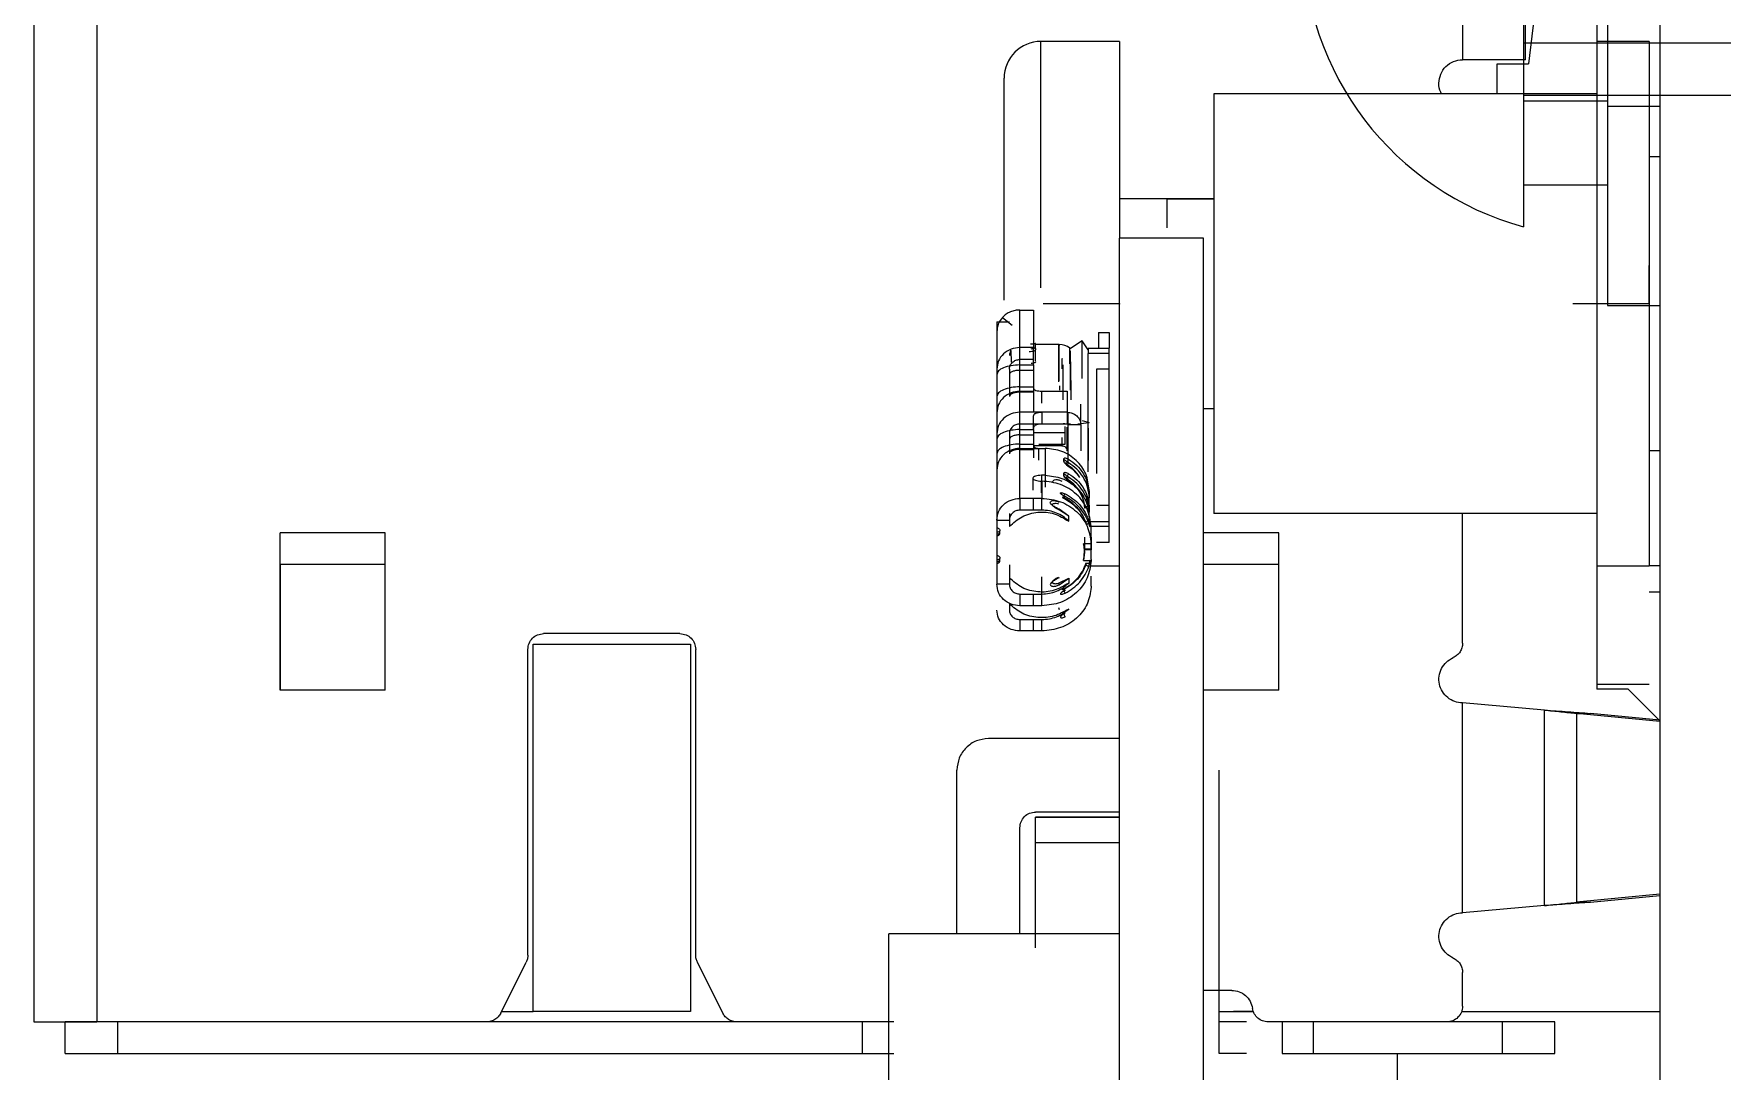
# Model space of a CAD drawing. Extents: x -34 to 51106, y -14166 to 1700.
# Drawn here: x 115.03 to 131.12, y 86.79 to 96.68 of the extents above; entities that cross this region are included whole.
import ezdxf

# ---------------------------------------------------------------- set-up
doc = ezdxf.new("R2010")
doc.units = 0
doc.linetypes.add('ACAD_ISO10W100', pattern=[18, 12, -3, 0, -3])
doc.layers.get('0').update_dxf_attribs({"linetype": 'CONTINUOUS'})
doc.layers.add('1', color=1, linetype='CONTINUOUS')
doc.layers.add('ОСИ', color=3, linetype='ACAD_ISO10W100')

# ---------------------------------------------------------------- blocks, each defined once
blk = doc.blocks.new('A$CE64F091F')
for p, q in [((-0.5, 3.5), (-0.5, -3.5)), ((-0.5, 3.5), (0, 3.5)), ((0, 3.5), (0, -3.5)), ((-1.3, 2.75), (-1.3, -2.75)), ((-1.3, 2.35), (-1.3, -2.35)), ((-1.3, 2.35), (-0.5, 2.35)), ((-0.5, 2.35), (-0.5, -2.35)), ((0, 2.35), (0, -2.35)), ((-1.3, 1.55), (-0.5, 1.55)), ((6.7, 1.5), (-1.3, 1.5)), ((-0.5, 1.6), (0, 1.6)), ((6.7, 1.5), (6.7, -1.5)), ((-1.3, 0.428), (-0.5, -0.357)), ((6.7, -1.5), (-1.3, -1.5)), ((-1.3, -1.55), (-0.5, -1.55)), ((-0.5, -1.6), (0, -1.6)), ((-1.3, -2.35), (-0.5, -2.35)), ((-0.5, -3.5), (0, -3.5))]:
    blk.add_line(p, q)
blk.add_arc((-0.549, 0), 2.851, 105.2667, 254.7333)
at = {"layer": '1'}
for p, q in [((6.7, 1), (-1.3, 1)), ((6.7, -1), (-1.3, -1))]:
    blk.add_line(p, q, dxfattribs=at)
at = {"layer": 'ОСИ'}
blk.add_line((-4.413, 0), (9.583, 0), dxfattribs=at)

msp = doc.modelspace()

# ---------------------------------------------------------------- linework, layer by layer
for p, q in [((115.0273, 103.8209), (115.0273, 87.2609)), ((115.6273, 103.8209), (115.6273, 87.2609)), ((130.5273, 102.2509), (130.5273, 30.2509)), ((128.6473, 97.363), (128.6473, 96.4309)), ((129.2473, 96.4309), (129.2473, 97.363)), ((129.3894, 97.363), (129.2773, 96.3909)), ((129.9273, 97.363), (129.9273, 96.6045)), ((125.3773, 96.6045), (124.6273, 96.6045)), ((124.6273, 94.256), (124.6273, 96.6045)), ((125.3773, 96.6045), (125.3773, 94.7309)), ((130.4273, 96.6045), (129.9273, 96.6045)), ((129.9273, 96.6045), (129.9273, 91.6045)), ((130.4273, 96.6045), (130.4273, 91.6045)), ((124.2773, 94.1387), (124.2773, 96.2545)), ((128.9773, 96.1045), (128.9773, 96.3909)), ((128.9773, 96.3909), (129.2773, 96.3909)), ((126.2773, 96.1045), (126.2773, 92.1045)), ((129.9273, 96.1045), (126.2773, 96.1045)), ((130.5273, 95.5045), (130.4273, 95.5045)), ((126.2773, 95.1045), (125.3773, 95.1045)), ((125.8273, 95.1045), (126.2773, 95.1045)), ((125.3773, 68.7309), (125.3773, 94.7309)), ((126.1773, 94.7309), (125.3773, 94.7309)), ((126.1773, 68.7309), (126.1773, 94.7309)), ((125.3773, 94.1045), (125.3773, 94.4692)), ((130.4273, 94.1045), (130.4273, 94.4692)), ((124.4273, 93.6868), (124.4273, 94.045)), ((124.4273, 94.045), (124.5573, 94.045)), ((124.5573, 94.045), (124.5573, 93.6868)), ((125.3773, 94.1045), (124.6478, 94.1045)), ((130.4273, 94.1045), (129.6978, 94.1045)), ((124.2073, 93.9322), (124.2073, 93.8383)), ((124.2073, 93.9322), (124.3273, 93.9322)), ((124.2073, 93.8383), (124.2073, 93.4801)), ((124.2624, 93.9752), (124.3523, 93.9005)), ((124.5573, 93.6868), (124.4273, 93.6868)), ((124.5773, 93.6922), (124.5773, 93.727)), ((124.7973, 93.7159), (124.5773, 93.7159)), ((124.5773, 93.6781), (124.5773, 93.6922)), ((124.5773, 93.6781), (124.5773, 93.6684)), ((124.8024, 93.7159), (124.7973, 93.7159)), ((124.9106, 93.6773), (124.9031, 93.6829)), ((125.0207, 93.7507), (124.9106, 93.6773)), ((125.0773, 93.6659), (125.0207, 93.7507)), ((125.0773, 93.6809), (125.2773, 93.6809)), ((125.0773, 93.6809), (125.0773, 93.6309)), ((125.1773, 93.8309), (125.1773, 93.6809)), ((125.1773, 93.8309), (125.2773, 93.8309)), ((125.2773, 93.8309), (125.2773, 93.6809)), ((125.2773, 93.6309), (125.2773, 93.6809)), ((124.341, 93.6581), (124.3408, 93.6623)), ((124.341, 93.6581), (124.3443, 93.5496)), ((124.5573, 93.5741), (124.4273, 93.5741)), ((124.4273, 93.3127), (124.4273, 93.5214)), ((124.4273, 93.5214), (124.5573, 93.5214)), ((124.5573, 93.5214), (124.5573, 93.3127)), ((124.5773, 93.5574), (124.5773, 93.6684)), ((124.91, 93.4497), (124.9105, 93.5509)), ((124.9106, 93.5508), (124.9106, 93.6552)), ((124.9106, 93.5508), (124.9114, 93.4498)), ((125.2773, 93.6309), (125.0773, 93.6309)), ((125.0773, 92.5016), (125.0773, 93.6309)), ((125.2773, 93.4809), (125.2773, 93.6309)), ((124.2073, 93.4284), (124.2073, 93.2197)), ((124.3273, 93.4284), (124.3273, 93.2197)), ((124.4273, 93.4707), (124.5573, 93.4707)), ((124.9098, 93.396), (124.91, 93.4497)), ((124.9098, 93.396), (124.91, 93.4497)), ((124.9098, 93.3867), (124.9098, 93.396)), ((124.9098, 93.3741), (124.9098, 93.3867)), ((124.9098, 93.3741), (124.9098, 93.3867)), ((124.9098, 93.2822), (124.9098, 93.3741)), ((124.9114, 93.4497), (124.9114, 93.396)), ((124.9114, 93.396), (124.9114, 93.3867)), ((124.9114, 93.3867), (124.9114, 93.374)), ((124.9115, 93.3741), (124.9115, 93.2822)), ((124.9115, 93.3741), (124.9115, 93.1881)), ((125.1573, 93.4809), (125.1573, 92.4868)), ((125.2773, 93.4809), (125.1573, 93.4809)), ((125.2773, 92.1809), (125.2773, 93.4809)), ((124.4273, 93.3127), (124.5573, 93.3127)), ((124.4273, 93.0714), (124.4273, 93.2713)), ((124.4273, 93.2713), (124.5573, 93.2713)), ((124.5573, 93.2619), (124.4273, 93.2619)), ((124.5573, 93.2713), (124.5573, 93.0714)), ((124.6373, 93.2713), (124.8773, 93.2713)), ((124.6373, 93.1585), (124.6373, 93.2713)), ((124.8071, 93.2803), (124.8071, 93.324)), ((124.8773, 93.2713), (124.8773, 93.0714)), ((124.9115, 93.2822), (124.9115, 93.2478)), ((124.2073, 93.0646), (124.2073, 92.8647)), ((124.4273, 92.9587), (124.4273, 93.1585)), ((124.5573, 93.0714), (124.4273, 93.0714)), ((124.6373, 93.0714), (124.5573, 93.0714)), ((124.6373, 93.0714), (124.6373, 92.9587)), ((124.8773, 93.0714), (124.6373, 93.0714)), ((124.8773, 93.0714), (124.8773, 92.9587)), ((124.8873, 92.9493), (124.8873, 93.0577)), ((125.0073, 92.9493), (125.0073, 93.1491)), ((126.2773, 93.1045), (126.1773, 93.1045)), ((124.3273, 92.876), (124.3273, 92.7632)), ((124.5573, 92.9587), (124.4273, 92.9587)), ((124.4273, 92.7678), (124.4273, 92.906)), ((124.4273, 92.906), (124.5573, 92.906)), ((124.6373, 92.9587), (124.5573, 92.9587)), ((124.5573, 92.906), (124.5573, 92.7678)), ((124.8573, 92.876), (124.5573, 92.876)), ((124.8773, 92.9587), (124.6373, 92.9587)), ((124.8573, 92.9362), (124.8573, 92.876)), ((124.8573, 92.876), (124.8573, 92.7632)), ((124.8773, 92.704), (124.8773, 92.9297)), ((124.8873, 92.5941), (124.8873, 92.9493)), ((125.0073, 92.9493), (124.8873, 92.9493)), ((124.9782, 92.9606), (125.0873, 92.9733)), ((125.0073, 92.9493), (125.0073, 92.7037)), ((125.0207, 92.9906), (125.0873, 92.9733)), ((124.2073, 92.813), (124.2073, 92.6748)), ((124.3273, 92.813), (124.3273, 92.6748)), ((124.4273, 92.8553), (124.5573, 92.8553)), ((124.4273, 92.7678), (124.5573, 92.7678)), ((124.4273, 92.2502), (124.4273, 92.7264)), ((124.4273, 92.7264), (124.6073, 92.7264)), ((124.4273, 92.717), (124.5573, 92.717)), ((124.5573, 92.7678), (124.5573, 92.76)), ((124.5573, 92.76), (124.5573, 92.6367)), ((124.8273, 92.751), (124.5573, 92.751)), ((124.8573, 92.7632), (124.6065, 92.7632)), ((124.6073, 92.7264), (124.6673, 92.7264)), ((124.6073, 92.6136), (124.6073, 92.7264)), ((124.6673, 92.7264), (124.6673, 92.4699)), ((124.8273, 92.8309), (124.8273, 92.751)), ((124.8489, 92.6243), (124.8489, 92.6312)), ((124.8709, 92.5768), (124.8709, 92.5699)), ((130.5273, 92.7045), (130.4273, 92.7045)), ((124.2073, 92.5197), (124.2073, 92.0435)), ((124.5523, 92.4418), (124.5523, 92.329)), ((124.6673, 92.4699), (124.6323, 92.4699)), ((124.6323, 92.4699), (124.6323, 92.3571)), ((124.6323, 92.4144), (124.6373, 92.4144)), ((124.6323, 92.3017), (124.6323, 92.4144)), ((124.6373, 92.4144), (124.6373, 92.2502)), ((124.6673, 92.4699), (124.6673, 92.3571)), ((124.7422, 92.4046), (124.7422, 92.4115)), ((124.8489, 92.4875), (124.8489, 92.4943)), ((124.8709, 92.44), (124.8709, 92.4331)), ((129.9273, 92.4309), (129.9273, 90.4809)), ((124.4273, 92.2502), (124.4273, 92.1375)), ((124.5573, 92.2502), (124.4273, 92.2502)), ((124.5573, 92.1375), (124.5573, 92.2502)), ((124.6373, 92.2502), (124.5573, 92.2502)), ((124.6373, 92.1375), (124.6373, 92.2502)), ((125.0873, 92.2871), (125.0873, 92.3317)), ((125.0873, 92.1526), (125.0873, 92.2566)), ((124.3273, 92.1053), (124.3273, 92.0435)), ((124.5573, 92.1375), (124.4273, 92.1375)), ((124.6373, 92.1375), (124.5573, 92.1375)), ((124.7957, 92.1432), (124.8016, 92.1468)), ((124.8926, 92.0814), (124.7957, 92.1432)), ((124.8926, 92.0814), (124.8016, 92.1468)), ((124.8926, 92.0335), (124.8926, 92.0814)), ((125.0766, 92.121), (125.0873, 92.1197)), ((125.0873, 92.1503), (125.0873, 92.1526)), ((125.0873, 92.1503), (125.0873, 92.1409)), ((125.0873, 92.0752), (125.0873, 92.1198)), ((125.2773, 92.1809), (125.1573, 92.1809)), ((125.2773, 92.0309), (125.2773, 92.1809)), ((129.9273, 92.1045), (126.2773, 92.1045)), ((128.6473, 90.8696), (128.6473, 92.1045)), ((118.3773, 91.9209), (117.3773, 91.9209)), ((117.3773, 90.4209), (117.3773, 91.9209)), ((118.3773, 90.4209), (118.3773, 91.9209)), ((124.2073, 92.0435), (124.2073, 91.4327)), ((124.2073, 92.0435), (124.3273, 92.0435)), ((124.2373, 91.9218), (124.2373, 91.9406)), ((124.3273, 92.0435), (124.3273, 91.983)), ((125.0873, 92.0309), (125.2773, 92.0309)), ((125.1073, 91.9725), (125.1072, 91.9822)), ((125.2773, 91.9809), (125.1072, 91.9809)), ((125.1073, 91.8088), (125.1073, 91.9725)), ((125.2773, 91.9809), (125.2773, 92.0309)), ((125.2773, 91.8309), (125.2773, 91.9809)), ((126.8973, 91.9209), (126.1773, 91.9209)), ((126.8973, 90.4209), (126.8973, 91.9209)), ((125.1072, 91.818), (125.0332, 91.818)), ((125.0332, 91.818), (125.0423, 91.7381)), ((125.0392, 91.7654), (125.1123, 91.7654)), ((125.0422, 91.8796), (125.0422, 91.7702)), ((125.0422, 91.7702), (125.1073, 91.7702)), ((125.1073, 91.7608), (125.0422, 91.7608)), ((125.1073, 91.8088), (125.1072, 91.818)), ((125.1123, 91.8751), (125.1073, 91.8751)), ((125.1073, 91.8702), (125.1073, 91.7608)), ((125.2773, 91.8309), (125.1573, 91.8309)), ((118.3773, 91.6209), (117.3773, 91.6209)), ((117.3773, 91.6209), (117.3773, 90.4209)), ((118.3773, 90.4209), (118.3773, 91.6209)), ((124.2373, 91.6587), (124.2373, 91.6775)), ((124.3273, 91.6172), (124.3273, 91.4932)), ((125.0423, 91.7381), (125.0332, 91.6582)), ((125.0332, 91.6582), (125.1072, 91.6582)), ((125.1073, 91.6679), (125.1072, 91.6582)), ((125.3773, 91.6045), (125.1073, 91.6045)), ((126.8973, 91.6209), (126.1773, 91.6209)), ((126.8973, 90.4209), (126.8973, 91.6209)), ((129.9273, 91.6045), (129.9273, 90.4309)), ((130.4273, 91.6045), (129.9273, 91.6045)), ((130.4273, 91.6109), (130.5273, 91.6109)), ((124.3273, 91.4327), (124.2073, 91.4327)), ((124.3273, 91.4932), (124.3273, 91.4327)), ((124.6373, 91.3387), (124.6373, 91.5029)), ((124.7957, 91.4426), (124.8926, 91.4906)), ((124.7957, 91.4426), (124.8016, 91.4252)), ((124.8016, 91.4252), (124.8926, 91.4906)), ((124.8926, 91.4906), (124.8926, 91.4427)), ((124.4273, 91.3387), (124.4273, 91.226)), ((124.4273, 91.3387), (124.5573, 91.3387)), ((124.5573, 91.226), (124.5573, 91.3387)), ((124.5573, 91.3387), (124.6373, 91.3387)), ((124.6373, 91.226), (124.6373, 91.3387)), ((125.1073, 91.4129), (125.1072, 91.4036)), ((130.4273, 91.3609), (130.5273, 91.3609)), ((124.3273, 91.2444), (124.3273, 91.1861)), ((124.5573, 91.226), (124.4273, 91.226)), ((124.6373, 91.226), (124.5573, 91.226)), ((124.7957, 91.2105), (124.8016, 91.1917)), ((121.1873, 90.9609), (119.8873, 90.9609)), ((124.4273, 91.0954), (124.4273, 90.9867)), ((124.4273, 91.0954), (124.5573, 91.0954)), ((124.5573, 90.9867), (124.4273, 90.9867)), ((124.5573, 90.9867), (124.5573, 91.0954)), ((124.5573, 91.0954), (124.6373, 91.0954)), ((124.6373, 90.9867), (124.5573, 90.9867)), ((124.6373, 90.9867), (124.6373, 91.0954)), ((119.7373, 87.8963), (119.7373, 90.8109)), ((119.7873, 87.3609), (119.7873, 90.8609)), ((119.7873, 90.8609), (121.2873, 90.8609)), ((121.2873, 90.8609), (121.2873, 87.3609)), ((121.3373, 87.8963), (121.3373, 90.8109)), ((129.9273, 90.4809), (130.4273, 90.4809)), ((118.3773, 90.4209), (117.3773, 90.4209)), ((126.8973, 90.4209), (126.1773, 90.4209)), ((128.6473, 88.3009), (128.6473, 90.3009)), ((129.4273, 90.2326), (128.6473, 90.3009)), ((130.2273, 90.4309), (129.9273, 90.4309)), ((130.5273, 90.1309), (130.2273, 90.4309)), ((129.4273, 88.3691), (129.4273, 90.2326)), ((129.7341, 90.201), (129.7341, 88.4007)), ((130.5273, 90.1238), (129.7341, 90.201)), ((129.7341, 90.201), (129.8656, 90.201)), ((130.5273, 90.1366), (129.8656, 90.201)), ((125.3773, 89.9609), (124.1273, 89.9609)), ((123.8273, 88.1009), (123.8273, 89.6609)), ((126.3273, 87.4609), (126.3273, 89.6609)), ((125.3773, 89.2609), (124.5773, 89.2609)), ((125.3773, 89.2109), (124.5773, 89.2109)), ((124.5773, 88.9668), (124.5773, 89.2109)), ((124.5773, 89.2109), (125.3773, 89.2109)), ((125.3773, 89.2109), (124.5773, 89.2109)), ((125.3773, 89.2109), (124.5773, 89.2109)), ((124.4273, 88.1109), (124.4273, 89.1109)), ((125.3773, 88.9668), (124.5773, 88.9668)), ((124.5773, 87.9668), (124.5773, 88.9668)), ((124.5773, 87.9668), (124.5773, 88.6706)), ((129.4273, 88.3691), (128.6473, 88.3009)), ((130.5273, 88.4779), (129.7341, 88.4007)), ((129.7341, 88.4007), (129.8656, 88.4007)), ((129.8656, 88.4007), (130.5273, 88.4651)), ((123.1773, 73.1009), (123.1773, 88.1009)), ((125.3773, 88.1009), (123.1773, 88.1009)), ((119.4787, 87.3438), (119.7214, 87.8292)), ((121.5958, 87.3438), (121.3531, 87.8292)), ((128.6473, 87.4109), (128.6473, 87.7322)), ((126.4473, 87.5609), (126.1773, 87.5609)), ((115.3273, 86.9609), (115.3273, 87.2609)), ((119.3446, 87.2609), (115.6273, 87.2609)), ((122.9273, 87.2609), (115.8273, 87.2609)), ((115.8273, 86.9609), (115.8273, 87.2609)), ((119.4873, 87.3609), (119.7873, 87.3609)), ((121.2873, 87.3609), (119.7873, 87.3609)), ((123.2273, 87.2609), (121.73, 87.2609)), ((122.9273, 86.9609), (122.9273, 87.2609)), ((126.3273, 87.3609), (126.6547, 87.3609)), ((126.6547, 87.3609), (126.4649, 87.3609)), ((128.4973, 87.2609), (126.7937, 87.2609)), ((126.9273, 87.2609), (126.9273, 86.9609)), ((129.0273, 87.2609), (127.2273, 87.2609)), ((127.2273, 86.9609), (127.2273, 87.2609)), ((128.6373, 87.3609), (130.5273, 87.3609)), ((129.0273, 86.9609), (129.0273, 87.2609)), ((129.5273, 86.9609), (129.5273, 87.2609)), ((115.8273, 86.9609), (122.9273, 86.9609)), ((127.2273, 86.9609), (129.0273, 86.9609)), ((128.0273, 68.6509), (128.0273, 86.9609))]:
    msp.add_line(p, q)
for centre, radius, start, end in [((124.6273, 96.2545), 0.35, 90, 180), ((124.8024, 93.5459), 0.17, 53.69007, 90)]:
    msp.add_arc(centre, radius, start, end)
for points, knots in [([(128.4496, 96.1045), (128.446, 96.1095), (128.4254, 96.1384), (128.418, 96.2068), (128.4336, 96.2941), (128.4841, 96.3688), (128.5589, 96.4207), (128.6178, 96.4275), (128.6473, 96.4309)], [0, 0, 0, 0, 0.0401537, 0.232123, 0.4240922, 0.6160615, 0.8080307, 1, 1, 1, 1]), ([(125.8273, 95.1045), (125.8273, 95.0913), (125.8273, 95.0658), (125.8273, 94.9049), (125.8273, 94.8275)], [0, 0, 0, 0, 0.51901083, 1, 1, 1, 1]), ([(124.7973, 93.3614), (124.7973, 93.38), (124.7973, 93.473), (124.7973, 93.5918), (124.7973, 93.6998), (124.7973, 93.7078), (124.7973, 93.7115)], [0, 0, 0, 0, 0.08028103, 0.40086731, 0.72145359, 1, 1, 1, 1]), ([(124.8024, 93.37), (124.8024, 93.4095), (124.8024, 93.528), (124.8024, 93.6488), (124.8024, 93.7225), (124.8024, 93.7094), (124.8024, 93.7067)], [0, 0, 0, 0, 0.1807763, 0.5423288, 0.9038813, 1, 1, 1, 1]), ([(124.9031, 93.5307), (124.9031, 93.559), (124.9031, 93.641), (124.9031, 93.6887), (124.9031, 93.6765), (124.9031, 93.674)], [0, 0, 0, 0, 0.29405, 0.8517385, 1, 1, 1, 1]), ([(125.0207, 93.3912), (125.0207, 93.4322), (125.0207, 93.5554), (125.0207, 93.6811), (125.0207, 93.7576), (125.0207, 93.744), (125.0207, 93.7411)], [0, 0, 0, 0, 0.1807763, 0.5423288, 0.9038813, 1, 1, 1, 1]), ([(124.5773, 93.6684), (124.5765, 93.6658), (124.5749, 93.6606), (124.5607, 93.6535), (124.541, 93.6481), (124.5252, 93.6474), (124.5173, 93.6471)], [0, 0, 0, 0, 0.2499444, 0.4992247, 0.7490334, 1, 1, 1, 1]), ([(124.832, 93.4849), (124.832, 93.4978), (124.832, 93.5574), (124.832, 93.5911), (124.832, 93.5805), (124.832, 93.5783)], [0, 0, 0, 0, 0.1796366, 0.8277098, 1, 1, 1, 1]), ([(124.8386, 93.1876), (124.8386, 93.189), (124.8386, 93.2674), (124.8386, 93.3859), (124.8387, 93.4994), (124.8387, 93.5202), (124.8387, 93.5213)], [0, 0, 0, 0, 0.008708, 0.4901095, 0.9715039, 1, 1, 1, 1]), ([(124.91, 93.4497), (124.9101, 93.46), (124.9102, 93.4975), (124.9104, 93.5286), (124.9105, 93.5511)], [0, 0, 0, 0, 0.275553, 1, 1, 1, 1]), ([(124.9105, 93.5511), (124.9106, 93.5496), (124.9109, 93.5287), (124.9109, 93.4984), (124.9112, 93.4646), (124.9113, 93.4539), (124.9114, 93.451), (124.9114, 93.4501), (124.9114, 93.4499), (124.9114, 93.4498)], [0, 0, 0, 0, 0.0492411, 0.70750249, 0.91988934, 0.9764817, 0.99237474, 0.99722059, 1, 1, 1, 1]), ([(124.9098, 93.3867), (124.9098, 93.3883), (124.9098, 93.3914), (124.9098, 93.3945), (124.9098, 93.396)], [0, 0, 0, 0, 0.4999993, 1, 1, 1, 1]), ([(124.9098, 93.2822), (124.9098, 93.3003), (124.9098, 93.3321), (124.9098, 93.3615), (124.9098, 93.3741)], [0, 0, 0, 0, 0.573048, 1, 1, 1, 1]), ([(124.5573, 93.0345), (124.5583, 93.0403), (124.5598, 93.049), (124.5701, 93.0576), (124.5834, 93.0644), (124.6056, 93.0704), (124.6267, 93.0711), (124.6373, 93.0714)], [0, 0, 0, 0, 0.2520078, 0.3749333, 0.5021841, 0.7502482, 1, 1, 1, 1]), ([(124.6373, 92.9587), (124.6265, 92.9583), (124.6105, 92.9578), (124.5918, 92.9537), (124.5797, 92.9493), (124.5696, 92.9434), (124.5624, 92.9358), (124.558, 92.9266), (124.5575, 92.9194), (124.5573, 92.9156)], [0, 0, 0, 0, 0.2501599, 0.3724758, 0.4995748, 0.624256, 0.7459435, 0.8696095, 1, 1, 1, 1]), ([(125.0773, 92.9201), (125.0773, 92.8986), (125.0773, 92.8083), (125.0773, 92.6919), (125.0773, 92.6209), (125.0773, 92.6103)], [0, 0, 0, 0, 0.20991434, 0.88108526, 1, 1, 1, 1]), ([(124.5573, 92.76), (124.5574, 92.7572), (124.5576, 92.7516), (124.56, 92.7442), (124.5641, 92.738), (124.5713, 92.7323), (124.5814, 92.729), (124.5941, 92.7268), (124.6026, 92.7265), (124.6073, 92.7264)], [0, 0, 0, 0, 0.1229168, 0.2458143, 0.3709713, 0.500546, 0.691385, 0.8310385, 1, 1, 1, 1]), ([(124.8709, 92.5768), (124.8662, 92.5802), (124.8569, 92.5868), (124.848, 92.601), (124.8451, 92.614), (124.846, 92.6242), (124.8479, 92.6289), (124.8489, 92.6312)], [0, 0, 0, 0, 0.2616351, 0.5178039, 0.7639338, 0.8829843, 1, 1, 1, 1]), ([(124.8709, 92.5699), (124.8662, 92.5733), (124.8569, 92.58), (124.848, 92.5941), (124.8451, 92.6072), (124.846, 92.6174), (124.8479, 92.622), (124.8489, 92.6243)], [0, 0, 0, 0, 0.2616351, 0.5178039, 0.7639338, 0.8829843, 1, 1, 1, 1]), ([(124.8489, 92.6312), (124.849, 92.6319), (124.8493, 92.6335), (124.8525, 92.6354), (124.8607, 92.6354), (124.8751, 92.6316), (124.8865, 92.6254), (124.8923, 92.6222)], [0, 0, 0, 0, 0.1072422, 0.2122609, 0.4354594, 0.7096802, 1, 1, 1, 1]), ([(124.8923, 92.588), (124.8864, 92.5916), (124.8748, 92.5987), (124.8603, 92.6094), (124.8523, 92.617), (124.8493, 92.6216), (124.849, 92.6234), (124.8489, 92.6243)], [0, 0, 0, 0, 0.2952521, 0.5746819, 0.7921402, 0.8949363, 1, 1, 1, 1]), ([(124.7422, 92.4115), (124.7435, 92.4161), (124.7461, 92.4252), (124.7652, 92.4301), (124.7832, 92.4294), (124.7975, 92.4265), (124.8127, 92.4211), (124.8229, 92.4155), (124.828, 92.4127)], [0, 0, 0, 0, 0.2739306, 0.5403742, 0.6600274, 0.7731508, 0.8847426, 1, 1, 1, 1]), ([(124.8709, 92.44), (124.8662, 92.4434), (124.8569, 92.45), (124.848, 92.4642), (124.8451, 92.4772), (124.846, 92.4874), (124.8479, 92.492), (124.8489, 92.4943)], [0, 0, 0, 0, 0.2616351, 0.5178039, 0.7639338, 0.8829843, 1, 1, 1, 1]), ([(124.8709, 92.4331), (124.8662, 92.4365), (124.8569, 92.4432), (124.848, 92.4573), (124.8451, 92.4703), (124.846, 92.4806), (124.8479, 92.4852), (124.8489, 92.4875)], [0, 0, 0, 0, 0.2616351, 0.5178039, 0.7639338, 0.8829843, 1, 1, 1, 1]), ([(124.8489, 92.4943), (124.849, 92.4951), (124.8493, 92.4967), (124.8525, 92.4986), (124.8607, 92.4986), (124.8751, 92.4948), (124.8865, 92.4886), (124.8923, 92.4854)], [0, 0, 0, 0, 0.1072422, 0.2122609, 0.4354594, 0.7096802, 1, 1, 1, 1]), ([(124.8923, 92.4512), (124.8864, 92.4548), (124.8748, 92.4619), (124.8603, 92.4726), (124.8523, 92.4802), (124.8493, 92.4848), (124.849, 92.4866), (124.8489, 92.4875)], [0, 0, 0, 0, 0.2952521, 0.5746819, 0.7921401, 0.8949363, 1, 1, 1, 1]), ([(124.8016, 92.1468), (124.7963, 92.1495), (124.7857, 92.1549), (124.77, 92.1632), (124.7555, 92.1717), (124.7382, 92.1829), (124.7216, 92.1966), (124.7153, 92.2112), (124.7219, 92.2232), (124.7381, 92.2286), (124.7555, 92.229), (124.77, 92.227), (124.7857, 92.2226), (124.7963, 92.2177), (124.8016, 92.2152)], [0, 0, 0, 0, 0.0606329, 0.1193444, 0.1790207, 0.2424161, 0.3687134, 0.5001184, 0.6305353, 0.757579, 0.8209589, 0.8806289, 0.9393467, 1, 1, 1, 1]), ([(124.858, 92.2669), (124.852, 92.27), (124.8402, 92.2761), (124.8274, 92.2846), (124.82, 92.2907), (124.8163, 92.2946), (124.8143, 92.298), (124.814, 92.3007), (124.8151, 92.3027), (124.8186, 92.3046), (124.8271, 92.3048), (124.8413, 92.3019), (124.8523, 92.2968), (124.858, 92.2943)], [0, 0, 0, 0, 0.1453383, 0.2832675, 0.3464452, 0.4069164, 0.462391, 0.5152943, 0.56868, 0.621249, 0.7331155, 0.8634362, 1, 1, 1, 1]), ([(124.8439, 92.2591), (124.8424, 92.2598), (124.8403, 92.2607), (124.8379, 92.2614), (124.8364, 92.2617), (124.8352, 92.2617), (124.8344, 92.2615), (124.8338, 92.2611), (124.8337, 92.2603), (124.8342, 92.2592), (124.8353, 92.2579), (124.8369, 92.2565), (124.8398, 92.2545), (124.8425, 92.2531), (124.8439, 92.2523)], [0, 0, 0, 0, 0.1471122, 0.2123458, 0.2749876, 0.3352756, 0.3960517, 0.4535606, 0.5081379, 0.6266842, 0.6809811, 0.7352892, 0.8539179, 1, 1, 1, 1]), ([(125.0865, 92.3123), (125.0868, 92.3082), (125.0872, 92.3), (125.0872, 92.2914), (125.0873, 92.2871)], [0, 0, 0, 0, 0.5053757, 1, 1, 1, 1]), ([(125.0873, 92.2566), (125.0872, 92.2598), (125.0872, 92.2662), (125.0868, 92.2741), (125.0865, 92.2781)], [0, 0, 0, 0, 0.4939525, 1, 1, 1, 1]), ([(124.7957, 92.1432), (124.7882, 92.1467), (124.7731, 92.154), (124.7542, 92.166), (124.7408, 92.178), (124.7362, 92.1893), (124.7406, 92.1985), (124.7542, 92.2033), (124.7731, 92.204), (124.7882, 92.1998), (124.7957, 92.1978)], [0, 0, 0, 0, 0.1130722, 0.2302105, 0.3617181, 0.5016413, 0.6377076, 0.7698427, 0.8869575, 1, 1, 1, 1]), ([(125.0865, 92.1755), (125.0868, 92.1713), (125.0872, 92.1631), (125.0872, 92.1546), (125.0873, 92.1503)], [0, 0, 0, 0, 0.5065267, 1, 1, 1, 1]), ([(125.0873, 92.1198), (125.0872, 92.123), (125.0872, 92.1294), (125.0868, 92.1373), (125.0865, 92.1413)], [0, 0, 0, 0, 0.49461731, 1, 1, 1, 1]), ([(125.0564, 92.013), (125.0569, 92.0116), (125.0576, 92.0096), (125.0584, 92.0076), (125.0589, 92.0065), (125.0593, 92.0059), (125.0596, 92.0057), (125.0597, 92.0058), (125.0598, 92.0065), (125.0596, 92.0079), (125.0592, 92.0098), (125.0587, 92.012), (125.0578, 92.0156), (125.0569, 92.0184), (125.0564, 92.0199)], [0, 0, 0, 0, 0.1471123, 0.2123458, 0.2749876, 0.3352756, 0.3960517, 0.4535606, 0.508138, 0.6266842, 0.6809811, 0.7352892, 0.8539179, 1, 1, 1, 1]), ([(125.085, 92.0387), (125.087, 92.0324), (125.0908, 92.0202), (125.0942, 92.0043), (125.096, 91.9938), (125.0969, 91.9876), (125.0973, 91.983), (125.0974, 91.9801), (125.0971, 91.9788), (125.0963, 91.979), (125.0943, 91.9839), (125.0905, 91.995), (125.0869, 92.0058), (125.085, 92.0114)], [0, 0, 0, 0, 0.1453377, 0.2832676, 0.3464452, 0.4069163, 0.4623909, 0.5152941, 0.5686798, 0.6212488, 0.7331154, 0.8634362, 1, 1, 1, 1]), ([(125.0422, 91.7702), (125.0422, 91.7676), (125.0422, 91.7624), (125.0415, 91.7714), (125.0392, 91.7897), (125.0352, 91.8085), (125.0332, 91.818)], [0, 0, 0, 0, 0.2505078, 0.4994166, 0.7486565, 1, 1, 1, 1]), ([(125.0332, 91.6582), (125.0352, 91.6684), (125.0392, 91.6887), (125.0415, 91.7199), (125.0422, 91.7468), (125.0422, 91.7561), (125.0422, 91.7608)], [0, 0, 0, 0, 0.2509774, 0.5003017, 0.7491512, 1, 1, 1, 1]), ([(125.0564, 91.6274), (125.0569, 91.6288), (125.0576, 91.6308), (125.0584, 91.6328), (125.0589, 91.6339), (125.0593, 91.6345), (125.0596, 91.6347), (125.0597, 91.6346), (125.0598, 91.6339), (125.0596, 91.6325), (125.0592, 91.6306), (125.0587, 91.6284), (125.0578, 91.6248), (125.0569, 91.6221), (125.0564, 91.6205)], [0, 0, 0, 0, 0.1471123, 0.2123458, 0.2749876, 0.3352756, 0.3960517, 0.4535606, 0.508138, 0.6266842, 0.6809811, 0.7352892, 0.8539179, 1, 1, 1, 1]), ([(125.085, 91.6017), (125.087, 91.608), (125.0908, 91.6202), (125.0942, 91.6361), (125.096, 91.6466), (125.0969, 91.6528), (125.0973, 91.6574), (125.0974, 91.6603), (125.0971, 91.6616), (125.0963, 91.6614), (125.0943, 91.6565), (125.0905, 91.6454), (125.0869, 91.6346), (125.085, 91.629)], [0, 0, 0, 0, 0.1453377, 0.2832676, 0.3464452, 0.4069163, 0.4623909, 0.5152941, 0.5686798, 0.6212488, 0.7331154, 0.8634362, 1, 1, 1, 1]), ([(124.8016, 91.4936), (124.7963, 91.4909), (124.7857, 91.4855), (124.77, 91.4772), (124.7555, 91.4687), (124.7382, 91.4575), (124.7216, 91.4438), (124.7153, 91.4292), (124.7219, 91.4172), (124.7381, 91.4118), (124.7555, 91.4114), (124.77, 91.4134), (124.7857, 91.4178), (124.7963, 91.4227), (124.8016, 91.4252)], [0, 0, 0, 0, 0.0606329, 0.1193444, 0.1790207, 0.2424161, 0.3687134, 0.5001184, 0.6305353, 0.757579, 0.8209589, 0.8806289, 0.9393467, 1, 1, 1, 1]), ([(124.7957, 91.4972), (124.7882, 91.4937), (124.7731, 91.4864), (124.7542, 91.4744), (124.7408, 91.4624), (124.7362, 91.4511), (124.7406, 91.4419), (124.7542, 91.4371), (124.7731, 91.4364), (124.7882, 91.4406), (124.7957, 91.4426)], [0, 0, 0, 0, 0.11307216, 0.23021046, 0.36171808, 0.50164128, 0.63770757, 0.76984275, 0.88695749, 1, 1, 1, 1]), ([(124.858, 91.3735), (124.852, 91.3704), (124.8402, 91.3643), (124.8274, 91.3558), (124.82, 91.3497), (124.8163, 91.3458), (124.8143, 91.3424), (124.814, 91.3397), (124.8151, 91.3377), (124.8186, 91.3358), (124.8271, 91.3356), (124.8413, 91.3385), (124.8523, 91.3436), (124.858, 91.3461)], [0, 0, 0, 0, 0.1453383, 0.2832675, 0.3464452, 0.4069164, 0.462391, 0.5152943, 0.56868, 0.621249, 0.7331155, 0.8634362, 1, 1, 1, 1]), ([(124.8439, 91.3813), (124.8424, 91.3806), (124.8403, 91.3797), (124.8379, 91.379), (124.8364, 91.3787), (124.8352, 91.3787), (124.8344, 91.3789), (124.8338, 91.3793), (124.8337, 91.3801), (124.8342, 91.3812), (124.8353, 91.3825), (124.8369, 91.3839), (124.8398, 91.3859), (124.8425, 91.3873), (124.8439, 91.3881)], [0, 0, 0, 0, 0.1471122, 0.2123458, 0.2749876, 0.3352756, 0.3960517, 0.4535606, 0.5081379, 0.6266842, 0.6809811, 0.7352892, 0.8539179, 1, 1, 1, 1]), ([(124.858, 91.1549), (124.852, 91.1518), (124.8402, 91.1459), (124.8274, 91.1369), (124.82, 91.1302), (124.8163, 91.1257), (124.8143, 91.1217), (124.814, 91.1184), (124.8151, 91.1158), (124.8186, 91.1131), (124.8271, 91.1119), (124.8413, 91.1139), (124.8523, 91.1187), (124.858, 91.1211)], [0, 0, 0, 0, 0.1453383, 0.2832675, 0.3464452, 0.4069164, 0.462391, 0.5152943, 0.56868, 0.621249, 0.7331155, 0.8634362, 1, 1, 1, 1]), ([(124.8439, 91.1578), (124.8424, 91.1572), (124.8403, 91.1563), (124.8379, 91.1557), (124.8364, 91.1556), (124.8352, 91.1557), (124.8344, 91.1561), (124.8338, 91.1567), (124.8337, 91.1577), (124.8342, 91.159), (124.8353, 91.1605), (124.8369, 91.162), (124.8398, 91.164), (124.8425, 91.1654), (124.8439, 91.1662)], [0, 0, 0, 0, 0.1471122, 0.2123458, 0.2749876, 0.3352756, 0.3960517, 0.4535606, 0.5081379, 0.6266842, 0.6809811, 0.7352892, 0.8539179, 1, 1, 1, 1]), ([(126.587, 87.2609), (126.5616, 87.2609), (126.4971, 87.2609), (126.4104, 87.2609), (126.3407, 87.2609), (126.3318, 87.2609), (126.3273, 87.2609)], [0, 0, 0, 0, 0.177843, 0.4518953, 0.7259477, 1, 1, 1, 1]), ([(126.587, 86.9609), (126.5616, 86.9609), (126.4971, 86.9609), (126.4104, 86.9609), (126.3407, 86.9609), (126.3318, 86.9609), (126.3273, 86.9609)], [0, 0, 0, 0, 0.17786262, 0.45190842, 0.72595421, 1, 1, 1, 1])]:
    msp.add_open_spline(points, degree=3, knots=knots)
for points in [[(129.2473, 96.4309), (129.2382, 96.4309), (129.2202, 96.4309), (129.0815, 96.4309), (128.8831, 96.4309), (128.7259, 96.4309), (128.6473, 96.4309)], [(124.4273, 94.045), (124.4117, 94.0441), (124.3807, 94.0423), (124.3363, 94.028), (124.2954, 94.0062), (124.2734, 93.9855), (124.2624, 93.9752)], [(124.2624, 93.9752), (124.2466, 93.9547), (124.2149, 93.9138), (124.2098, 93.8635), (124.2073, 93.8383)], [(124.4273, 93.6868), (124.3984, 93.6837), (124.3408, 93.6775), (124.2681, 93.6297), (124.2172, 93.5614), (124.2106, 93.5072), (124.2073, 93.4801)], [(124.4273, 93.5214), (124.4273, 93.5399), (124.4273, 93.5768), (124.4273, 93.6234), (124.4273, 93.662), (124.4273, 93.6786), (124.4273, 93.6868)], [(124.5773, 93.727), (124.5765, 93.7261), (124.575, 93.7244), (124.5634, 93.7223), (124.5469, 93.721), (124.5338, 93.721), (124.5273, 93.721)], [(124.5347, 93.6766), (124.5405, 93.677), (124.552, 93.6778), (124.5659, 93.6815), (124.5754, 93.6865), (124.5767, 93.6903), (124.5773, 93.6922)], [(124.5573, 93.5214), (124.5573, 93.5399), (124.5573, 93.5768), (124.5573, 93.6234), (124.5573, 93.662), (124.5573, 93.6786), (124.5573, 93.6868)], [(124.4273, 93.5214), (124.3984, 93.52), (124.3408, 93.5172), (124.2681, 93.4957), (124.2172, 93.465), (124.2106, 93.4406), (124.2073, 93.4284)], [(124.341, 93.6581), (124.337, 93.6506), (124.3291, 93.6357), (124.3279, 93.619), (124.3273, 93.6106)], [(124.3273, 93.4801), (124.3288, 93.4924), (124.3318, 93.5171), (124.3549, 93.5481), (124.388, 93.5698), (124.4142, 93.5727), (124.4273, 93.5741)], [(124.4273, 93.4707), (124.4273, 93.4822), (124.4273, 93.5053), (124.4273, 93.5344), (124.4273, 93.5586), (124.4273, 93.5689), (124.4273, 93.5741)], [(124.5773, 93.551), (124.5766, 93.5491), (124.5754, 93.5453), (124.5657, 93.5404), (124.5516, 93.5367), (124.5399, 93.536), (124.5341, 93.5356)], [(124.2073, 93.4801), (124.2073, 93.4744), (124.2073, 93.463), (124.2073, 93.4399), (124.2073, 93.4284)], [(124.3273, 93.4801), (124.3273, 93.4744), (124.3273, 93.463), (124.3273, 93.4399), (124.3273, 93.4284)], [(124.4273, 93.4707), (124.4142, 93.47), (124.388, 93.4688), (124.3549, 93.459), (124.3318, 93.445), (124.3288, 93.4339), (124.3273, 93.4284)], [(124.9114, 93.4497), (124.9114, 93.4377), (124.9114, 93.4136), (124.9114, 93.3872), (124.9114, 93.374)], [(124.4273, 93.3127), (124.3984, 93.3113), (124.3408, 93.3085), (124.2681, 93.287), (124.2172, 93.2562), (124.2106, 93.2319), (124.2073, 93.2197)], [(124.4273, 93.2713), (124.3984, 93.2682), (124.3408, 93.262), (124.2681, 93.2142), (124.2172, 93.1458), (124.2106, 93.0917), (124.2073, 93.0646)], [(124.2073, 93.2197), (124.2073, 93.2024), (124.2073, 93.1677), (124.2073, 93.1241), (124.2073, 93.0878), (124.2073, 93.0723), (124.2073, 93.0646)], [(124.4273, 93.2619), (124.4142, 93.2613), (124.388, 93.26), (124.3549, 93.2503), (124.3318, 93.2363), (124.3288, 93.2252), (124.3273, 93.2197)], [(124.4273, 93.2713), (124.4273, 93.2734), (124.4273, 93.2775), (124.4273, 93.2872), (124.4273, 93.2988), (124.4273, 93.308), (124.4273, 93.3127)], [(124.5573, 93.3127), (124.5573, 93.308), (124.5573, 93.2988), (124.5573, 93.2872), (124.5573, 93.2775), (124.5573, 93.2734), (124.5573, 93.2713)], [(124.5573, 93.2987), (124.5585, 93.2951), (124.5609, 93.2879), (124.5794, 93.2789), (124.6058, 93.2725), (124.6268, 93.2717), (124.6373, 93.2713)], [(124.4273, 93.0714), (124.3984, 93.0683), (124.3408, 93.0621), (124.2681, 93.0143), (124.2172, 92.946), (124.2106, 92.8918), (124.2073, 92.8647)], [(124.4273, 92.906), (124.4273, 92.9245), (124.4273, 92.9615), (124.4273, 93.008), (124.4273, 93.0466), (124.4273, 93.0632), (124.4273, 93.0714)], [(124.5573, 92.906), (124.5573, 92.9311), (124.5573, 92.9812), (124.5573, 93.0168), (124.5573, 93.0345)], [(124.8773, 93.0714), (124.8943, 93.0696), (124.9284, 93.0659), (124.9713, 93.0377), (125.0014, 92.9973), (125.0053, 92.9653), (125.0073, 92.9493)], [(124.4273, 92.906), (124.3984, 92.9046), (124.3408, 92.9018), (124.2681, 92.8803), (124.2172, 92.8496), (124.2106, 92.8252), (124.2073, 92.813)], [(124.4273, 92.9587), (124.4142, 92.9573), (124.388, 92.9544), (124.3549, 92.9327), (124.3318, 92.9017), (124.3288, 92.877), (124.3273, 92.8647)], [(124.4273, 92.8553), (124.4273, 92.8668), (124.4273, 92.8899), (124.4273, 92.919), (124.4273, 92.9432), (124.4273, 92.9535), (124.4273, 92.9587)], [(124.9106, 92.9571), (124.8977, 92.9572), (124.8718, 92.9576), (124.8497, 92.96), (124.8386, 92.9612)], [(124.8873, 92.9493), (124.8871, 92.9505), (124.8868, 92.953), (124.8845, 92.9561), (124.8812, 92.9583), (124.8786, 92.9585), (124.8773, 92.9587)], [(124.2073, 92.8647), (124.2073, 92.859), (124.2073, 92.8476), (124.2073, 92.8245), (124.2073, 92.813)], [(124.4273, 92.7678), (124.3984, 92.7664), (124.3408, 92.7636), (124.2681, 92.7421), (124.2172, 92.7113), (124.2106, 92.687), (124.2073, 92.6748)], [(124.4273, 92.7264), (124.3984, 92.7233), (124.3408, 92.7171), (124.2681, 92.6693), (124.2172, 92.6009), (124.2106, 92.5468), (124.2073, 92.5197)], [(124.3273, 92.8647), (124.3273, 92.8621), (124.3273, 92.857), (124.3273, 92.8449), (124.3273, 92.8303), (124.3273, 92.8188), (124.3273, 92.813)], [(124.4273, 92.8553), (124.4142, 92.8546), (124.388, 92.8534), (124.3549, 92.8436), (124.3318, 92.8296), (124.3288, 92.8185), (124.3273, 92.813)], [(124.4273, 92.717), (124.4142, 92.7164), (124.388, 92.7151), (124.3549, 92.7054), (124.3318, 92.6914), (124.3288, 92.6803), (124.3273, 92.6748)], [(124.4273, 92.7264), (124.4273, 92.7285), (124.4273, 92.7326), (124.4273, 92.7423), (124.4273, 92.7539), (124.4273, 92.7631), (124.4273, 92.7678)], [(125.0873, 92.3317), (125.081, 92.3834), (125.0683, 92.4869), (124.9712, 92.6173), (124.8324, 92.7086), (124.7223, 92.7205), (124.6673, 92.7264)], [(124.8273, 92.751), (124.8338, 92.7503), (124.8469, 92.7488), (124.8634, 92.738), (124.875, 92.7224), (124.8765, 92.7101), (124.8773, 92.704)], [(124.2073, 92.6748), (124.2073, 92.6575), (124.2073, 92.6228), (124.2073, 92.5791), (124.2073, 92.5429), (124.2073, 92.5274), (124.2073, 92.5197)], [(124.8709, 92.5768), (124.8712, 92.5791), (124.8718, 92.5836), (124.8768, 92.5955), (124.8839, 92.6091), (124.8895, 92.6178), (124.8923, 92.6222)], [(124.8709, 92.5699), (124.8712, 92.5686), (124.8718, 92.566), (124.8768, 92.5688), (124.8839, 92.5761), (124.8895, 92.5841), (124.8923, 92.588)], [(124.9947, 92.4565), (124.9779, 92.48), (124.9442, 92.527), (124.8953, 92.5602), (124.8709, 92.5768)], [(124.8709, 92.5699), (124.8953, 92.5534), (124.9442, 92.5202), (124.9779, 92.4732), (124.9947, 92.4497)], [(124.8923, 92.6222), (124.9191, 92.6037), (124.9726, 92.5668), (125.0321, 92.4909), (125.0739, 92.4052), (125.0823, 92.3433), (125.0865, 92.3123)], [(125.0865, 92.2781), (125.0823, 92.3091), (125.0739, 92.371), (125.0321, 92.4567), (124.9726, 92.5326), (124.9191, 92.5695), (124.8923, 92.588)], [(124.6323, 92.4699), (124.6218, 92.4695), (124.6008, 92.4686), (124.5744, 92.4623), (124.5559, 92.4533), (124.5535, 92.4461), (124.5523, 92.4425)], [(124.5523, 92.4418), (124.5535, 92.4382), (124.5559, 92.431), (124.5744, 92.422), (124.6008, 92.4157), (124.6218, 92.4148), (124.6323, 92.4144)], [(125.1072, 91.9822), (125.099, 92.0391), (125.0827, 92.153), (124.9735, 92.2955), (124.8195, 92.395), (124.698, 92.408), (124.6373, 92.4144)], [(124.6673, 92.4699), (124.7223, 92.4639), (124.8324, 92.4521), (124.9712, 92.3608), (125.0683, 92.2304), (125.081, 92.1269), (125.0873, 92.0752)], [(124.8709, 92.44), (124.8712, 92.4423), (124.8718, 92.4468), (124.8768, 92.4587), (124.8839, 92.4723), (124.8895, 92.481), (124.8923, 92.4854)], [(124.8709, 92.4331), (124.8712, 92.4318), (124.8718, 92.4292), (124.8768, 92.432), (124.8839, 92.4393), (124.8895, 92.4472), (124.8923, 92.4512)], [(125.0466, 92.1596), (125.0428, 92.1876), (125.0352, 92.2436), (124.9974, 92.3212), (124.9435, 92.3898), (124.8951, 92.4233), (124.8709, 92.44)], [(124.8709, 92.4331), (124.8951, 92.4164), (124.9435, 92.383), (124.9974, 92.3143), (125.0352, 92.2368), (125.0428, 92.1808), (125.0466, 92.1527)], [(124.8923, 92.4854), (124.9191, 92.4669), (124.9726, 92.43), (125.0321, 92.3541), (125.0739, 92.2684), (125.0823, 92.2064), (125.0865, 92.1755)], [(125.0865, 92.1413), (125.0823, 92.1722), (125.0739, 92.2342), (125.0321, 92.3199), (124.9726, 92.3958), (124.9191, 92.4327), (124.8923, 92.4512)], [(124.2073, 92.0435), (124.2106, 92.0706), (124.2172, 92.1248), (124.2681, 92.1931), (124.3408, 92.2409), (124.3984, 92.2471), (124.4273, 92.2502)], [(124.6373, 92.2502), (124.698, 92.2438), (124.8195, 92.2309), (124.9735, 92.1314), (125.0827, 91.9888), (125.099, 91.8749), (125.1072, 91.818)], [(124.8439, 92.2591), (124.8441, 92.2609), (124.8445, 92.2643), (124.8478, 92.2734), (124.8525, 92.284), (124.8561, 92.2909), (124.858, 92.2943)], [(124.858, 92.2669), (124.8561, 92.2638), (124.8525, 92.2576), (124.8478, 92.2517), (124.8445, 92.2494), (124.8441, 92.2513), (124.8439, 92.2523)], [(125.0564, 92.0199), (125.0463, 92.0448), (125.026, 92.0947), (124.9769, 92.1605), (124.9168, 92.2177), (124.8682, 92.2453), (124.8439, 92.2591)], [(124.8439, 92.2523), (124.8682, 92.2385), (124.9168, 92.2108), (124.9769, 92.1536), (125.026, 92.0878), (125.0463, 92.038), (125.0564, 92.013)], [(124.858, 92.2943), (124.8839, 92.2795), (124.9358, 92.25), (125, 92.1889), (125.0525, 92.1186), (125.0742, 92.0653), (125.085, 92.0387)], [(125.085, 92.0114), (125.0742, 92.038), (125.0525, 92.0912), (125, 92.1615), (124.9358, 92.2226), (124.8839, 92.2522), (124.858, 92.2669)], [(125.0873, 92.2871), (125.0873, 92.2837), (125.0873, 92.277), (125.0873, 92.2681), (125.0873, 92.2608), (125.0873, 92.2579), (125.0873, 92.2565)], [(124.4273, 92.1375), (124.4142, 92.1361), (124.388, 92.1332), (124.3549, 92.1115), (124.3318, 92.0805), (124.3288, 92.0558), (124.3273, 92.0435)], [(124.3273, 91.983), (124.3656, 92.0172), (124.4423, 92.0855), (124.5981, 92.1257), (124.7591, 92.1138), (124.8481, 92.0603), (124.8926, 92.0335)], [(124.8926, 92.0335), (124.8753, 92.049), (124.8406, 92.0799), (124.7773, 92.1122), (124.7089, 92.1335), (124.6611, 92.1362), (124.6373, 92.1375)], [(125.0466, 92.1596), (125.0472, 92.1614), (125.0484, 92.1651), (125.0576, 92.1701), (125.0708, 92.174), (125.0813, 92.175), (125.0865, 92.1755)], [(125.0873, 92.1409), (125.0873, 92.1385), (125.0873, 92.1338), (125.0873, 92.1278), (125.0873, 92.1229), (125.0873, 92.1207), (125.0873, 92.1197)], [(124.2073, 91.9688), (124.2112, 91.9684), (124.2191, 91.9676), (124.229, 91.961), (124.2359, 91.9517), (124.2368, 91.9443), (124.2373, 91.9406)], [(124.2073, 91.9304), (124.2112, 91.9305), (124.2191, 91.9308), (124.229, 91.9332), (124.2359, 91.9366), (124.2368, 91.9393), (124.2373, 91.9406)], [(124.2073, 91.9116), (124.2112, 91.9117), (124.2191, 91.912), (124.229, 91.9144), (124.2359, 91.9178), (124.2368, 91.9205), (124.2373, 91.9218)], [(124.2285, 91.9019), (124.2298, 91.9033), (124.2324, 91.906), (124.2351, 91.911), (124.2369, 91.9163), (124.2372, 91.92), (124.2373, 91.9218)], [(125.0564, 92.0199), (125.0568, 92.0214), (125.0577, 92.0243), (125.0643, 92.0297), (125.0738, 92.0349), (125.0812, 92.0374), (125.085, 92.0387)], [(125.0564, 92.013), (125.0568, 92.0118), (125.0577, 92.0094), (125.0643, 92.008), (125.0738, 92.0085), (125.0812, 92.0104), (125.085, 92.0114)], [(124.2073, 91.8936), (124.2092, 91.8938), (124.2132, 91.894), (124.2188, 91.8956), (124.2241, 91.8982), (124.227, 91.9007), (124.2285, 91.9019)], [(125.1073, 91.7702), (125.1073, 91.7678), (125.1073, 91.7631), (125.1073, 91.7694), (125.1073, 91.7845), (125.1073, 91.8007), (125.1073, 91.8088)], [(125.1073, 91.6679), (125.1073, 91.6775), (125.1073, 91.6967), (125.1073, 91.7246), (125.1073, 91.748), (125.1073, 91.7565), (125.1073, 91.7608)], [(124.2073, 91.7057), (124.2112, 91.7053), (124.2191, 91.7044), (124.229, 91.6979), (124.2359, 91.6886), (124.2368, 91.6812), (124.2373, 91.6775)], [(124.2073, 91.6673), (124.2092, 91.6673), (124.2132, 91.6674), (124.2188, 91.668), (124.2241, 91.6689), (124.227, 91.6698), (124.2285, 91.6703)], [(124.2073, 91.6485), (124.2112, 91.6486), (124.2191, 91.6489), (124.229, 91.6513), (124.2359, 91.6547), (124.2368, 91.6574), (124.2373, 91.6587)], [(124.2073, 91.6305), (124.2112, 91.631), (124.2191, 91.6318), (124.229, 91.6383), (124.2359, 91.6476), (124.2368, 91.655), (124.2373, 91.6587)], [(124.2285, 91.6703), (124.2298, 91.6708), (124.2324, 91.6718), (124.2351, 91.6736), (124.2369, 91.6755), (124.2372, 91.6768), (124.2373, 91.6775)], [(125.1072, 91.6582), (125.099, 91.6013), (125.0827, 91.4874), (124.9735, 91.3449), (124.8195, 91.2454), (124.698, 91.2324), (124.6373, 91.226)], [(124.8439, 91.3881), (124.8682, 91.4019), (124.9168, 91.4296), (124.9769, 91.4868), (125.026, 91.5526), (125.0463, 91.6024), (125.0564, 91.6274)], [(125.0564, 91.6205), (125.0463, 91.5956), (125.026, 91.5457), (124.9769, 91.4799), (124.9168, 91.4227), (124.8682, 91.3951), (124.8439, 91.3813)], [(124.858, 91.3461), (124.8839, 91.3609), (124.9358, 91.3904), (125, 91.4515), (125.0525, 91.5218), (125.0742, 91.5751), (125.085, 91.6017)], [(125.0564, 91.6274), (125.0568, 91.6286), (125.0577, 91.631), (125.0643, 91.6324), (125.0738, 91.632), (125.0812, 91.63), (125.085, 91.629)], [(125.0564, 91.6205), (125.0568, 91.619), (125.0577, 91.6161), (125.0643, 91.6107), (125.0738, 91.6055), (125.0812, 91.603), (125.085, 91.6017)], [(124.4273, 91.226), (124.3984, 91.2291), (124.3408, 91.2353), (124.2681, 91.2831), (124.2172, 91.3514), (124.2106, 91.4056), (124.2073, 91.4327)], [(124.8926, 91.4427), (124.8481, 91.416), (124.7591, 91.3624), (124.5981, 91.3506), (124.4423, 91.3907), (124.3656, 91.459), (124.3273, 91.4932)], [(124.3273, 91.4327), (124.3288, 91.4204), (124.3318, 91.3958), (124.3549, 91.3647), (124.388, 91.343), (124.4142, 91.3402), (124.4273, 91.3387)], [(124.6373, 91.3387), (124.6611, 91.3401), (124.7089, 91.3427), (124.7773, 91.364), (124.8406, 91.3964), (124.8753, 91.4273), (124.8926, 91.4427)], [(125.1073, 91.4129), (125.1073, 91.4224), (125.1073, 91.4414), (125.1073, 91.47), (125.1073, 91.4949), (125.1073, 91.5049), (125.1073, 91.5099)], [(125.1072, 91.4036), (125.099, 91.3487), (125.0827, 91.2388), (124.9735, 91.1013), (124.8195, 91.0053), (124.698, 90.9929), (124.6373, 90.9867)], [(124.858, 91.3735), (124.8561, 91.3766), (124.8525, 91.3828), (124.8478, 91.3887), (124.8445, 91.391), (124.8441, 91.3891), (124.8439, 91.3881)], [(124.8439, 91.3813), (124.8441, 91.3796), (124.8445, 91.3761), (124.8478, 91.367), (124.8525, 91.3564), (124.8561, 91.3495), (124.858, 91.3461)], [(124.4273, 90.9867), (124.3984, 90.9897), (124.3408, 90.9957), (124.2681, 91.0418), (124.2172, 91.1077), (124.2106, 91.1599), (124.2073, 91.1861)], [(124.8926, 91.1957), (124.8481, 91.1699), (124.7591, 91.1183), (124.5981, 91.1068), (124.4423, 91.1456), (124.3656, 91.2115), (124.3273, 91.2444)], [(124.3273, 91.1861), (124.3288, 91.1742), (124.3318, 91.1504), (124.3549, 91.1205), (124.388, 91.0995), (124.4142, 91.0968), (124.4273, 91.0954)], [(124.6373, 91.0954), (124.6611, 91.0967), (124.7089, 91.0992), (124.7773, 91.1198), (124.8406, 91.151), (124.8753, 91.1808), (124.8926, 91.1957)], [(124.858, 91.1549), (124.8561, 91.1579), (124.8525, 91.1638), (124.8478, 91.1688), (124.8445, 91.1701), (124.8441, 91.1675), (124.8439, 91.1662)], [(124.8439, 91.1578), (124.8441, 91.1557), (124.8445, 91.1517), (124.8478, 91.142), (124.8525, 91.1311), (124.8561, 91.1244), (124.858, 91.1211)], [(119.7373, 90.8109), (119.7395, 90.8305), (119.744, 90.8698), (119.7787, 90.9194), (119.8283, 90.9541), (119.8676, 90.9586), (119.8873, 90.9609)], [(121.1873, 90.9609), (121.2069, 90.9586), (121.2462, 90.9541), (121.2958, 90.9194), (121.3305, 90.8698), (121.335, 90.8305), (121.3373, 90.8109)], [(128.6473, 90.8696), (128.6461, 90.8551), (128.6436, 90.8261), (128.6243, 90.7864), (128.5957, 90.7528), (128.5701, 90.739), (128.5573, 90.7321)], [(128.6473, 90.3009), (128.6217, 90.3034), (128.5705, 90.3085), (128.5026, 90.3482), (128.4513, 90.4065), (128.4227, 90.479), (128.4199, 90.5569), (128.4436, 90.6309), (128.49, 90.6944), (128.5348, 90.7195), (128.5573, 90.7321)], [(129.4273, 90.2326), (129.4804, 90.2274), (129.5868, 90.2168), (129.685, 90.2063), (129.7341, 90.201)], [(129.4273, 90.2326), (129.5032, 90.2274), (129.6551, 90.2168), (129.7955, 90.2063), (129.8656, 90.201)], [(124.1273, 89.9609), (124.088, 89.9564), (124.0093, 89.9473), (123.9102, 89.878), (123.8408, 89.7788), (123.8318, 89.7002), (123.8273, 89.6609)], [(124.4273, 89.1109), (124.4295, 89.1305), (124.434, 89.1698), (124.4687, 89.2194), (124.5183, 89.2541), (124.5576, 89.2586), (124.5773, 89.2609)], [(129.4273, 88.3691), (129.4804, 88.3744), (129.5868, 88.3849), (129.685, 88.3954), (129.7341, 88.4007)], [(129.8656, 88.4007), (129.7955, 88.3954), (129.6551, 88.3849), (129.5032, 88.3744), (129.4273, 88.3691)], [(128.5573, 87.8697), (128.5348, 87.8822), (128.49, 87.9074), (128.4436, 87.9709), (128.4199, 88.0448), (128.4227, 88.1227), (128.4513, 88.1953), (128.5026, 88.2536), (128.5705, 88.2932), (128.6217, 88.2983), (128.6473, 88.3009)], [(119.7373, 87.8963), (119.7366, 87.8846), (119.7352, 87.8614), (119.726, 87.8399), (119.7214, 87.8292)], [(121.3531, 87.8292), (121.3485, 87.8399), (121.3393, 87.8614), (121.338, 87.8846), (121.3373, 87.8963)], [(128.5573, 87.8697), (128.5701, 87.8627), (128.5957, 87.8489), (128.6243, 87.8154), (128.6436, 87.7757), (128.6461, 87.7467), (128.6473, 87.7322)], [(126.4473, 87.5609), (126.4711, 87.5584), (126.5187, 87.5535), (126.5807, 87.5149), (126.6277, 87.4591), (126.6394, 87.4127), (126.6452, 87.3894)], [(126.3273, 86.9609), (126.3273, 86.9684), (126.3273, 86.9834), (126.3273, 87.099), (126.3273, 87.2643), (126.3273, 87.3954), (126.3273, 87.4609)], [(128.6473, 87.4109), (128.645, 87.3912), (128.6405, 87.3519), (128.6058, 87.3023), (128.5562, 87.2676), (128.5169, 87.2631), (128.4973, 87.2609)], [(115.0273, 87.2609), (115.0363, 87.2609), (115.0543, 87.2609), (115.1931, 87.2609), (115.3914, 87.2609), (115.5486, 87.2609), (115.6273, 87.2609)], [(115.8273, 87.2609), (115.7617, 87.2609), (115.6307, 87.2609), (115.4654, 87.2609), (115.3498, 87.2609), (115.3348, 87.2609), (115.3273, 87.2609)], [(119.4787, 87.3438), (119.4715, 87.3319), (119.4572, 87.3081), (119.4243, 87.2818), (119.3861, 87.2642), (119.3584, 87.262), (119.3446, 87.2609)], [(121.73, 87.2609), (121.7161, 87.262), (121.6884, 87.2642), (121.6502, 87.2818), (121.6174, 87.3081), (121.603, 87.3319), (121.5958, 87.3438)], [(123.2273, 87.2609), (123.2228, 87.2609), (123.2137, 87.2609), (123.1444, 87.2609), (123.0452, 87.2609), (122.9666, 87.2609), (122.9273, 87.2609)], [(126.7937, 87.2609), (126.7758, 87.2627), (126.7401, 87.2664), (126.6936, 87.2953), (126.6584, 87.3372), (126.6496, 87.372), (126.6452, 87.3894)], [(127.2273, 87.2609), (127.188, 87.2609), (127.1093, 87.2609), (127.0102, 87.2609), (126.9408, 87.2609), (126.9318, 87.2609), (126.9273, 87.2609)], [(129.5273, 87.2609), (129.5198, 87.2609), (129.5047, 87.2609), (129.3891, 87.2609), (129.2238, 87.2609), (129.0928, 87.2609), (129.0273, 87.2609)], [(115.3273, 86.9609), (115.3348, 86.9609), (115.3498, 86.9609), (115.4654, 86.9609), (115.6307, 86.9609), (115.7617, 86.9609), (115.8273, 86.9609)], [(122.9273, 86.9609), (122.9666, 86.9609), (123.0452, 86.9609), (123.1444, 86.9609), (123.2137, 86.9609), (123.2228, 86.9609), (123.2273, 86.9609)], [(126.9273, 86.9609), (126.9318, 86.9609), (126.9408, 86.9609), (127.0102, 86.9609), (127.1093, 86.9609), (127.188, 86.9609), (127.2273, 86.9609)], [(129.0273, 86.9609), (129.0928, 86.9609), (129.2238, 86.9609), (129.3891, 86.9609), (129.5047, 86.9609), (129.5198, 86.9609), (129.5273, 86.9609)]]:
    msp.add_open_spline(points, degree=3)
for p in [(125.3773, 94.1045), (130.4273, 94.1045)]:
    msp.add_point(p)

# ---------------------------------------------------------------- block references
msp.add_blockref('A$CE64F091F', (130.5273, 97.589))

doc.saveas('drawing.dxf')
